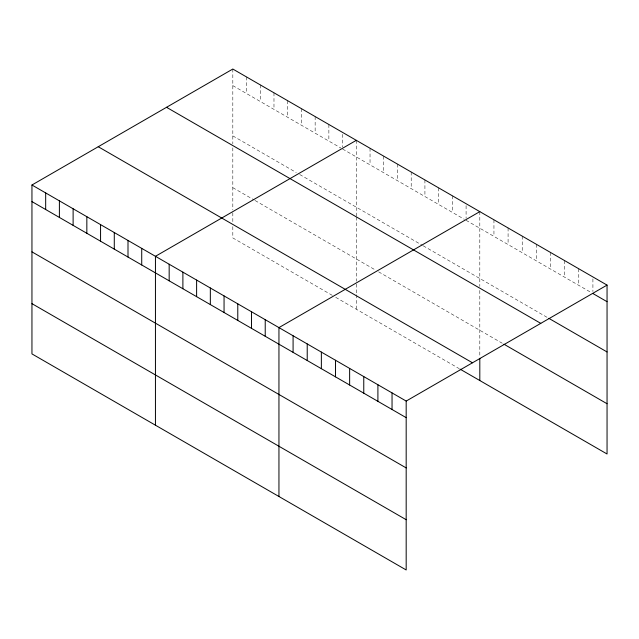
<?xml version="1.0" encoding="UTF-8"?>
<svg xmlns="http://www.w3.org/2000/svg" width="639" height="639" viewBox="0 0 639 639"><rect width="100%" height="100%" fill="white"/><g stroke="black" fill="none" stroke-linecap="round" stroke-linejoin="round"><path stroke-width="0.48" stroke-dasharray="3.19 2.4" d="M232.82 85.626L340.875 148.016M342.592 149.007L464.377 219.313M466.087 220.303L591.251 292.566M232.82 135.891L296.28 172.53M299.707 174.511L422.347 245.312M423.21 245.807L548.006 317.863M232.82 187.674L254.258 200.055M255.113 200.55L375.181 269.866M378.607 271.847L502.262 343.239M332.304 295.37L232.82 237.932L232.82 226.334M335.731 297.351L459.225 368.655M592.912 278.884L592.912 291.576M578.774 268.771L578.774 285.361M564.636 260.608L564.636 277.206M550.499 252.445L550.499 269.043M536.361 244.282L536.361 260.88M522.223 236.126L522.223 252.717M508.085 227.963L508.085 244.553M493.947 219.8L493.947 236.39M479.809 211.637L479.809 286.456M479.809 290.441L479.809 357.337M466.087 205.662L466.087 218.354M452.364 195.79L452.364 212.388M438.642 187.866L438.642 204.464M424.919 179.95L424.919 196.54M411.204 172.027L411.204 188.617M397.482 164.103L397.482 180.693M383.759 156.18L383.759 172.77M370.037 148.256L370.037 164.854M356.314 140.332L356.314 216.15M356.314 217.148L356.314 281.208M356.314 284.107L356.314 293.772M356.314 294.739L356.314 309.236M342.592 134.366L342.592 147.058M328.869 124.493L328.869 141.083M315.147 116.57L315.147 133.16M301.424 108.646L301.424 125.236M287.702 100.722L287.702 117.32M273.979 92.799L273.979 109.397M260.257 84.883L260.257 101.473M246.534 76.96L246.534 93.55M232.82 69.036L232.82 143.855M232.82 147.841L232.82 209.904M232.82 212.803L232.82 222.468"/><path stroke-width="0.96" d="M31.95 185.006L406.18 401.068L406.18 569.964L31.95 353.902L31.95 185.006L232.82 69.036L607.05 285.098L607.05 453.994L460.088 369.15M356.314 140.332L155.445 256.303L155.445 425.207M479.809 211.637L278.947 327.607L278.947 496.503M406.18 401.068L607.05 285.098M592.912 293.525L607.05 301.688M548.837 318.342L607.05 351.953M166.531 107.304L540.762 323.366M503.931 344.197L607.05 403.736M98.238 146.73L472.469 362.792M31.95 201.597L406.18 417.658M31.95 251.862L406.18 467.924M31.95 303.645L406.18 519.707M479.809 358.303L479.809 380.532M392.042 392.905L392.042 409.495M377.905 384.742L377.905 401.332M363.767 376.579L363.767 393.169M349.637 368.415L349.637 385.013M335.499 360.252L335.499 376.85M321.361 352.089L321.361 368.687M307.223 343.926L307.223 360.524M293.085 335.771L293.085 352.361M265.225 319.684L265.225 336.274M251.502 311.76L251.502 328.35M237.78 303.837L237.78 320.435M224.057 295.913L224.057 312.511M210.335 287.989L210.335 304.587M196.612 280.074L196.612 296.664M182.89 272.15L182.89 288.74M169.167 264.226L169.167 280.817M141.722 248.379L141.722 264.977M128 240.456L128 257.054M114.285 232.54L114.285 249.13M100.563 224.616L100.563 241.207M86.84 216.693L86.84 233.283M73.118 208.769L73.118 225.367M59.395 200.846L59.395 217.444M45.673 192.922L45.673 209.52"/></g></svg>
